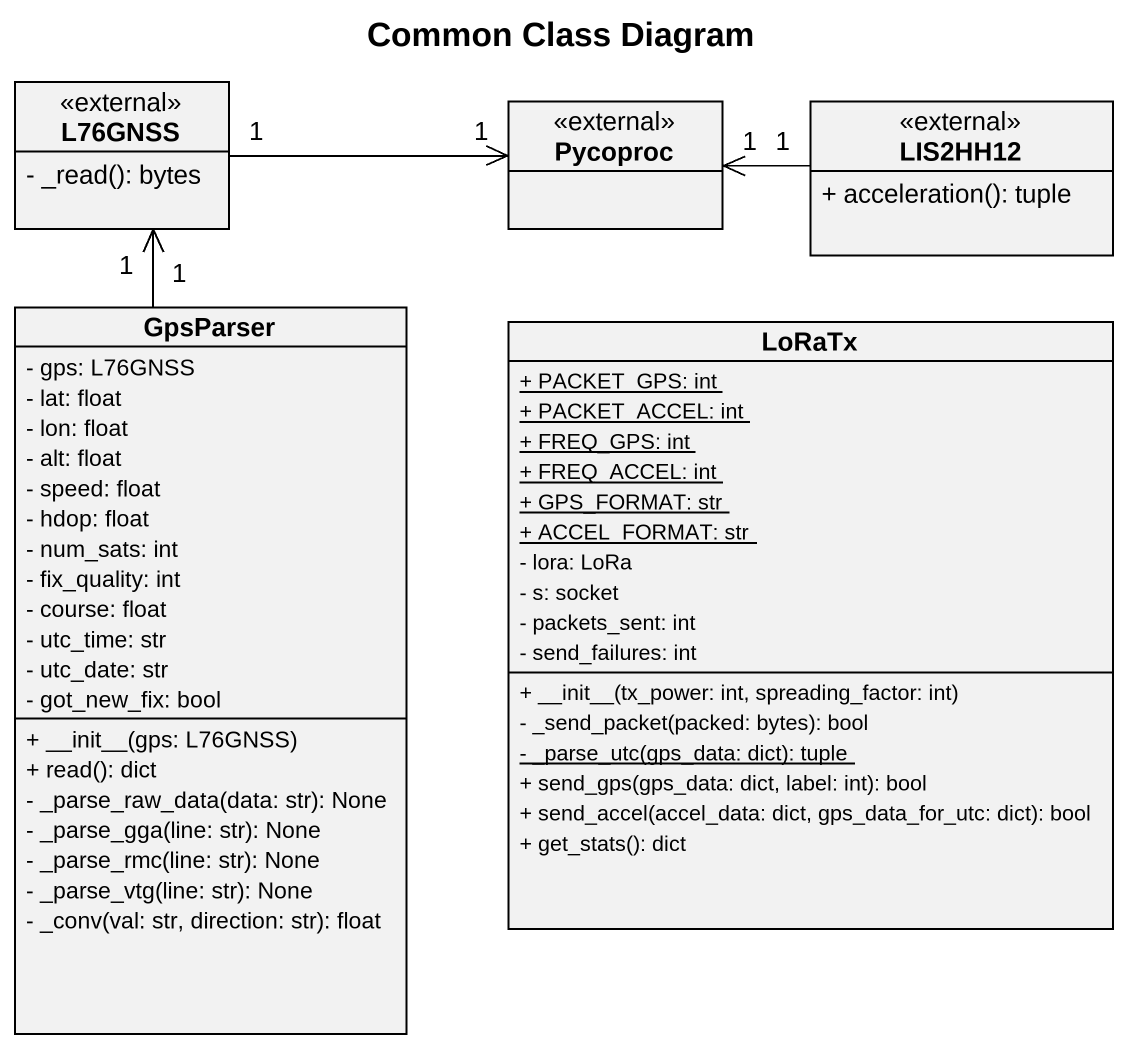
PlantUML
@startuml
title Common Class Diagram
hide circle
hide empty members
skinparam classAttributeIconSize 0
class L76GNSS <<external>> {
  - _read(): bytes
}
class Pycoproc <<external>>
class LIS2HH12 <<external>> {
  + acceleration(): tuple
}
class GpsParser {
  - gps: L76GNSS
  - lat: float
  - lon: float
  - alt: float
  - speed: float
  - hdop: float
  - num_sats: int
  - fix_quality: int
  - course: float
  - utc_time: str
  - utc_date: str
  - got_new_fix: bool
  + ~__init~__(gps: L76GNSS)
  + read(): dict
  - _parse_raw_data(data: str): None
  - _parse_gga(line: str): None
  - _parse_rmc(line: str): None
  - _parse_vtg(line: str): None
  - _conv(val: str, direction: str): float
}
class LoRaTx {
  {static} + PACKET_GPS: int
  {static} + PACKET_ACCEL: int
  {static} + FREQ_GPS: int
  {static} + FREQ_ACCEL: int
  {static} + GPS_FORMAT: str
  {static} + ACCEL_FORMAT: str
  - lora: LoRa
  - s: socket
  - packets_sent: int
  - send_failures: int
  + ~__init~__(tx_power: int, spreading_factor: int)
  - _send_packet(packed: bytes): bool
  {static} - _parse_utc(gps_data: dict): tuple
  + send_gps(gps_data: dict, label: int): bool
  + send_accel(accel_data: dict, gps_data_for_utc: dict): bool
  + get_stats(): dict
}
L76GNSS "1" -right-> "1" Pycoproc
LIS2HH12 "1" -left-> "1" Pycoproc
GpsParser "1" -up-> "1" L76GNSS
@enduml
